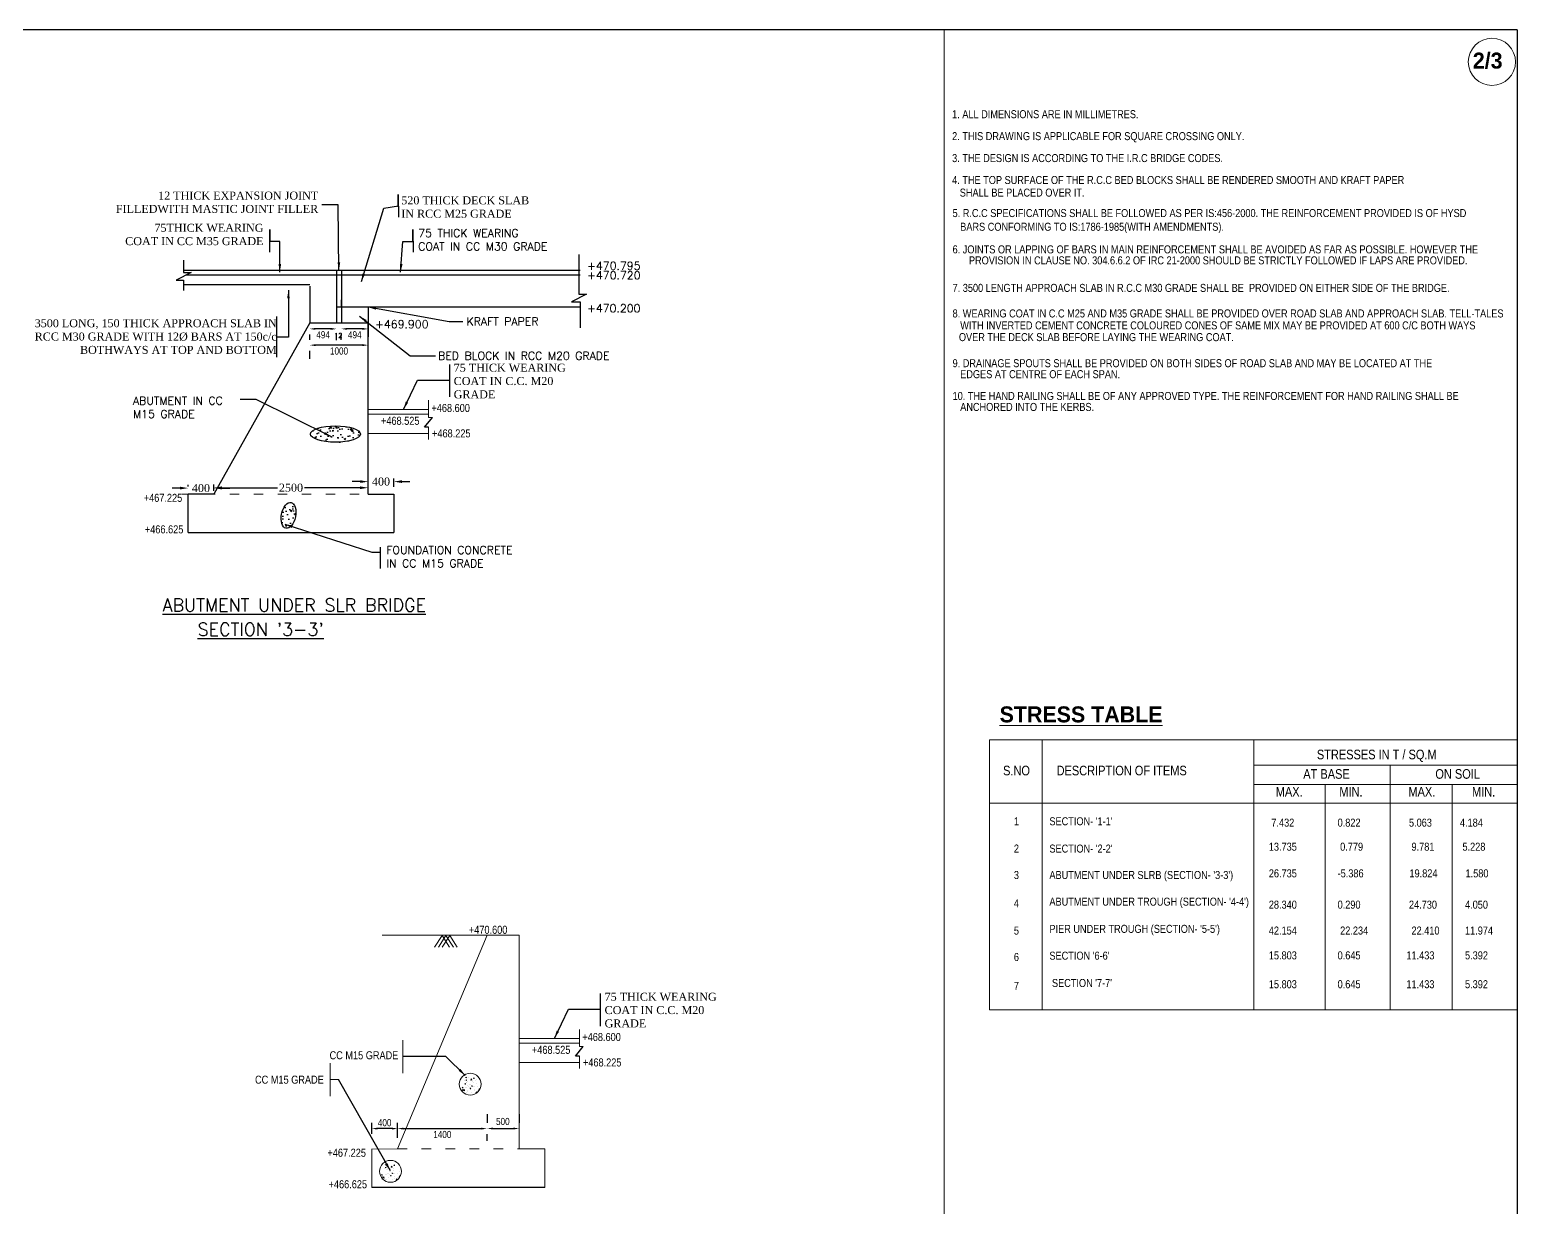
# Model space of a CAD drawing. Header units: millimetres. Extents: x 80 to 6605, y 46 to 2491.
# Drawn here: x 5971.3 to 6436.1, y 281.2 to 649.2 of the extents above; entities that cross this region are included whole.
import ezdxf

# ---------------------------------------------------------------- set-up
doc = ezdxf.new("R2010")
doc.units = ezdxf.units.MM
doc.linetypes.add('ACAD_ISO03W100', pattern=[30, 12, -18])
for name, color, linetype in [('abutment', 2, 'Continuous'), ('MAIN', 7, 'Continuous'), ('STEEL', 5, 'Continuous'), ('TEXT_GENERAL', 4, 'Continuous')]:
    doc.layers.add(name, color=color, linetype=linetype)
doc.styles.add('ARIAL NARROW', font='ARIALN.TTF')
doc.styles.add('CITYBLUEPR', font='cityb___.ttf')
doc.styles.add('ROMANS', font='romans.shx', dxfattribs={"height": 2.5})
doc.styles.add('ROMANT', font='romant')
doc.styles.get("Standard").update_dxf_attribs({"font": 'times.ttf', "height": 2.5})
doc.styles.add('TIMES NEW ROMAN', font='times.ttf')
doc.styles.add('TNR_2.5', font='times.ttf', dxfattribs={"height": 2.5})
doc.dimstyles.new('ISO-25', dxfattribs={"dimtxt": 2.5, "dimasz": 2.5, "dimexe": 1.25, "dimexo": 0.625, "dimtad": 1, "dimlfac": 25, "dimtxsty": 'Standard', "dimcen": 2.5, "dimadec": 0, "dimazin": 0, "dimtfac": 1, "dimtmove": 0, "dimatfit": 3, "dimfxl": 1, "dimarcsym": 0})
doc.dimstyles.new('STANDARD$0', dxfattribs={"dimscale": 88.888889, "dimtxt": 0.02, "dimasz": 0.02, "dimexe": 0.1, "dimexo": 0.1, "dimgap": 0.09, "dimtad": 2, "dimtih": 1, "dimtoh": 1, "dimdec": 0, "dimzin": 1, "dimdsep": 46, "dimtxsty": 'Standard', "dimcen": 0.09, "dimadec": 0, "dimazin": 0, "dimtfac": 1, "dimtdec": 4, "dimtofl": 0, "dimtmove": 0, "dimatfit": 3, "dimfxl": 1, "dimtolj": 1, "dimtzin": 1, "dimarcsym": 0})
doc.dimstyles.new('STYLE_ESH', dxfattribs={"dimtxt": 2.5, "dimasz": 2.5, "dimexe": 1, "dimexo": 0.625, "dimtad": 0, "dimtih": 1, "dimtoh": 1, "dimdec": 0, "dimlfac": 100, "dimzin": 9, "dimdsep": 46, "dimtxsty": 'TNR_2.5', "dimcen": 2.5, "dimadec": 0, "dimazin": 2, "dimtfac": 1, "dimtdec": 0, "dimtofl": 0, "dimtmove": 2, "dimatfit": 3, "dimfxl": 1, "dimarcsym": 0})

# ---------------------------------------------------------------- blocks, each defined once
blk = doc.blocks.new('*D146')
at = {"layer": 'Defpoints', "color": 0, "transparency": 16777216}
for p in [(6068.62, 556.76), (6068.62, 555.75), (6077.01, 556.66)]:
    blk.add_point(p, dxfattribs=at)
at = {"layer": 'TEXT_GENERAL', "color": 0, "lineweight": -2, "transparency": 16777216}
for p, q in [((6068.62, 552.31), (6068.62, 553.97)), ((6075.23, 555.75), (6070.4, 555.75)), ((6077.01, 552.22), (6077.01, 553.97))]:
    blk.add_line(p, q, dxfattribs=at)
at = {"layer": 'TEXT_GENERAL', "color": 0, "transparency": 16777216}
for points in [[(6070.4, 556.05), (6070.4, 555.45), (6068.62, 555.75)], [(6075.23, 556.05), (6075.23, 555.45), (6077.01, 555.75)]]:
    blk.add_solid(points, dxfattribs=at)
at = {"layer": 'TEXT_GENERAL', "color": 0, "lineweight": 9, "transparency": 16777216, "insert": (6072.82, 553.9), "char_height": 2.222, "attachment_point": 5, "style": 'ARIAL NARROW'}
blk.add_mtext('\\A1;494', dxfattribs=at)
blk = doc.blocks.new('*D145')
at = {"layer": 'Defpoints', "color": 0, "transparency": 16777216}
for p in [(6058.73, 556.76), (6058.73, 555.75), (6067.12, 556.66)]:
    blk.add_point(p, dxfattribs=at)
at = {"layer": 'TEXT_GENERAL', "color": 0, "lineweight": -2, "transparency": 16777216}
for p, q in [((6058.73, 552.31), (6058.73, 553.97)), ((6065.34, 555.75), (6060.51, 555.75)), ((6067.12, 552.22), (6067.12, 553.97))]:
    blk.add_line(p, q, dxfattribs=at)
at = {"layer": 'TEXT_GENERAL', "color": 0, "transparency": 16777216}
for points in [[(6060.51, 556.05), (6060.51, 555.45), (6058.73, 555.75)], [(6065.34, 556.05), (6065.34, 555.45), (6067.12, 555.75)]]:
    blk.add_solid(points, dxfattribs=at)
at = {"layer": 'TEXT_GENERAL', "color": 0, "lineweight": 9, "transparency": 16777216, "insert": (6062.93, 553.9), "char_height": 2.222, "attachment_point": 5, "style": 'ARIAL NARROW'}
blk.add_mtext('\\A1;494', dxfattribs=at)
blk = doc.blocks.new('*D144')
at = {"layer": 'Defpoints', "color": 0, "transparency": 16777216}
for p in [(6058.79, 550.82), (6058.79, 550.68), (6077.01, 550.82)]:
    blk.add_point(p, dxfattribs=at)
at = {"layer": 'TEXT_GENERAL', "color": 0, "lineweight": -2, "transparency": 16777216}
for p, q in [((6058.79, 546.37), (6058.79, 548.9)), ((6075.23, 550.68), (6060.57, 550.68)), ((6077.01, 546.37), (6077.01, 548.9))]:
    blk.add_line(p, q, dxfattribs=at)
at = {"layer": 'TEXT_GENERAL', "color": 0, "transparency": 16777216}
for points in [[(6060.57, 550.98), (6060.57, 550.38), (6058.79, 550.68)], [(6075.23, 550.98), (6075.23, 550.38), (6077.01, 550.68)]]:
    blk.add_solid(points, dxfattribs=at)
at = {"layer": 'TEXT_GENERAL', "color": 0, "lineweight": 9, "transparency": 16777216, "insert": (6067.9, 548.83), "char_height": 2.222, "attachment_point": 5, "style": 'ARIAL NARROW'}
blk.add_mtext('\\A1;1000', dxfattribs=at)
blk = doc.blocks.new('*D143')
at = {"color": 0, "lineweight": -2, "ltscale": 6, "transparency": 16777216}
for p, q in [((6020.74, 506.52), (6020.74, 507)), ((6028.79, 505.95), (6028.79, 507)), ((6018.24, 506), (6015.74, 506)), ((6031.29, 506), (6033.79, 506))]:
    blk.add_line(p, q, dxfattribs=at)
at = {"color": 0, "ltscale": 6, "transparency": 16777216}
for points in [[(6018.24, 506.42), (6018.24, 505.58), (6020.74, 506)], [(6031.29, 506.42), (6031.29, 505.58), (6028.79, 506)]]:
    blk.add_solid(points, dxfattribs=at)
at = {"layer": 'Defpoints', "color": 0, "ltscale": 6, "transparency": 16777216}
for p in [(6020.74, 505.89), (6028.79, 506), (6028.79, 505.32)]:
    blk.add_point(p, dxfattribs=at)
at = {"color": 0, "ltscale": 6, "transparency": 16777216, "insert": (6024.76, 506), "char_height": 2.5, "attachment_point": 5, "style": 'TNR_2.5'}
blk.add_mtext('400', dxfattribs=at)
blk = doc.blocks.new('*D209')
at = {"layer": 'Defpoints', "color": 0, "transparency": 16777216}
for p in [(6114.19, 305.85), (6124.19, 305.85), (6124.19, 305.85)]:
    blk.add_point(p, dxfattribs=at)
at = {"layer": 'TEXT_GENERAL', "color": 0, "lineweight": -2, "transparency": 16777216}
for p, q in [((6114.19, 310.29), (6114.19, 307.63)), ((6124.19, 310.29), (6124.19, 307.63)), ((6115.97, 305.85), (6122.41, 305.85))]:
    blk.add_line(p, q, dxfattribs=at)
at = {"layer": 'TEXT_GENERAL', "color": 0, "transparency": 16777216}
for points in [[(6115.97, 306.14), (6115.97, 305.55), (6114.19, 305.85)], [(6122.41, 306.14), (6122.41, 305.55), (6124.19, 305.85)]]:
    blk.add_solid(points, dxfattribs=at)
at = {"layer": 'TEXT_GENERAL', "color": 0, "lineweight": 9, "transparency": 16777216, "insert": (6119.09, 308.03), "char_height": 2.222, "attachment_point": 5, "style": 'ARIAL NARROW'}
blk.add_mtext('\\A1;500', dxfattribs=at)
blk = doc.blocks.new('*D206')
at = {"layer": 'Defpoints', "color": 0, "transparency": 16777216}
for p in [(6086.19, 307.39), (6114.17, 306.47), (6114.17, 305.82)]:
    blk.add_point(p, dxfattribs=at)
at = {"layer": 'TEXT_GENERAL', "color": 0, "lineweight": -2, "transparency": 16777216}
for p, q in [((6086.19, 302.95), (6086.19, 304.04)), ((6087.97, 305.82), (6112.4, 305.82)), ((6114.17, 302.03), (6114.17, 304.04))]:
    blk.add_line(p, q, dxfattribs=at)
at = {"layer": 'TEXT_GENERAL', "color": 0, "transparency": 16777216}
for points in [[(6087.97, 306.11), (6087.97, 305.52), (6086.19, 305.82)], [(6112.4, 306.11), (6112.4, 305.52), (6114.17, 305.82)]]:
    blk.add_solid(points, dxfattribs=at)
at = {"layer": 'TEXT_GENERAL', "color": 0, "lineweight": 9, "transparency": 16777216, "insert": (6100.18, 303.97), "char_height": 2.222, "attachment_point": 5, "style": 'ARIAL NARROW'}
blk.add_mtext('\\A1;1400', dxfattribs=at)
blk = doc.blocks.new('*D207')
at = {"layer": 'Defpoints', "color": 0, "transparency": 16777216}
for p in [(6078.14, 305.82), (6078.14, 299.71), (6086.19, 299.71)]:
    blk.add_point(p, dxfattribs=at)
at = {"layer": 'TEXT_GENERAL', "color": 0, "lineweight": -2, "transparency": 16777216}
for p, q in [((6078.14, 304.15), (6078.14, 307.6)), ((6086.19, 304.15), (6086.19, 307.6)), ((6084.41, 305.82), (6079.92, 305.82))]:
    blk.add_line(p, q, dxfattribs=at)
at = {"layer": 'TEXT_GENERAL', "color": 0, "transparency": 16777216}
for points in [[(6079.92, 306.11), (6079.92, 305.52), (6078.14, 305.82)], [(6084.41, 306.11), (6084.41, 305.52), (6086.19, 305.82)]]:
    blk.add_solid(points, dxfattribs=at)
at = {"layer": 'TEXT_GENERAL', "color": 0, "lineweight": 9, "transparency": 16777216, "insert": (6082.16, 307.66), "char_height": 2.222, "attachment_point": 5, "style": 'ARIAL NARROW'}
blk.add_mtext('\\A1;400', dxfattribs=at)
blk = doc.blocks.new('*D208')
at = {"color": 0, "lineweight": -2, "ltscale": 6, "transparency": 16777216}
for p, q in [((6074.51, 508.02), (6072.01, 508.02)), ((6077.01, 504.72), (6077.01, 509.02)), ((6085.03, 506.41), (6085.03, 509.02)), ((6087.53, 508.02), (6090.03, 508.02))]:
    blk.add_line(p, q, dxfattribs=at)
at = {"color": 0, "ltscale": 6, "transparency": 16777216}
for points in [[(6074.51, 508.44), (6074.51, 507.6), (6077.01, 508.02)], [(6087.53, 508.44), (6087.53, 507.6), (6085.03, 508.02)]]:
    blk.add_solid(points, dxfattribs=at)
at = {"layer": 'Defpoints', "color": 0, "ltscale": 6, "transparency": 16777216}
for p in [(6077.01, 508.02), (6077.01, 504.1), (6085.03, 505.78)]:
    blk.add_point(p, dxfattribs=at)
at = {"color": 0, "ltscale": 6, "transparency": 16777216, "insert": (6081.02, 508.02), "char_height": 2.5, "attachment_point": 5, "style": 'TNR_2.5'}
blk.add_mtext('400', dxfattribs=at)
blk = doc.blocks.new('*D210')
at = {"color": 0, "lineweight": -2, "ltscale": 6, "transparency": 16777216}
for p, q in [((6028.79, 505.17), (6028.79, 507.11)), ((6077, 505.14), (6077, 507.11)), ((6031.29, 506.11), (6048.68, 506.11)), ((6074.5, 506.11), (6057.11, 506.11))]:
    blk.add_line(p, q, dxfattribs=at)
at = {"color": 0, "ltscale": 6, "transparency": 16777216}
for points in [[(6031.29, 506.52), (6031.29, 505.69), (6028.79, 506.11)], [(6074.5, 506.52), (6074.5, 505.69), (6077, 506.11)]]:
    blk.add_solid(points, dxfattribs=at)
at = {"layer": 'Defpoints', "color": 0, "ltscale": 6, "transparency": 16777216}
for p in [(6028.79, 504.54), (6077, 506.11), (6077, 504.51)]:
    blk.add_point(p, dxfattribs=at)
at = {"color": 0, "ltscale": 6, "transparency": 16777216, "insert": (6052.89, 506.11), "char_height": 2.5, "attachment_point": 5, "style": 'TNR_2.5'}
blk.add_mtext('2500', dxfattribs=at)

msp = doc.modelspace()

# ---------------------------------------------------------------- hatches: boundary and pattern name
at = {"ltscale": 6}
h = msp.add_hatch(dxfattribs=at)
h.set_pattern_fill('AR-CONC', color=0, scale=0.025, style=0)
h.set_pattern_definition([(50, (4391.365, 36.979), (4.554617, -0.398477), [0.47625, -5.23875]), (355, (4391.365, 36.979), (-0.881071, 4.776416), [0.381, -4.191]), (100.451, (4391.7447, 36.946), (3.673563, 4.377917), [0.40475, -4.45225]), (46.1842, (4391.365, 38.249), (6.776976, -1.051058), [0.714375, -7.858125]), (96.6356, (4391.93, 38.1616), (5.935106, 6.18564), [0.607125, -6.678375]), (351.184, (4391.365, 38.249), (5.935115, 6.185628), [0.5715, -6.2865]), (21, (4392, 37.9317), (3.790372, -2.556638), [0.47625, -5.23875]), (326, (4392, 37.9317), (1.545051, 4.604699), [0.381, -4.191]), (71.4514, (4392.316, 37.7186), (5.335412, 2.048071), [0.40475, -4.45225]), (37.5, (4391.3652, 36.9792), (0.0772151, 2.113876), [0, -4.1402, 0, -4.2545, 0, -4.206875]), (7.5, (4391.3652, 36.9792), (1.6704916, 2.5045144), [0, -2.4257, 0, -4.04495, 0, -1.603375]), (327.5, (4389.9491, 36.9792), (3.3897649, -0.1432186), [0, -1.5875, 0, -4.953, 0, -6.57225]), (317.5, (4389.314, 36.9792), (3.7032295, 0.6356623), [0, -2.06375, 0, -3.2893, 0, -4.66725])])
edge = h.paths.add_edge_path()
edge.add_ellipse((6066.77484, 522.87932), major_axis=(7.80326, 0), ratio=0.327358015, start_angle=0, end_angle=360)
edge = h.paths.add_edge_path()
edge.add_ellipse((6052.12928, 497.46249), major_axis=(0.80612, 4.0334), ratio=0.537506819, start_angle=0, end_angle=360)

# ---------------------------------------------------------------- linework, layer by layer
at = {"color": 0}
for p, q in [((6436.08736, 649.24313), (5546.08736, 649.24313)), ((6436.08736, 649.24313), (6436.08736, 59.24313)), ((6086.41544, 597.72454), (6086.49098, 590.62776)), ((6086.41544, 593.94966), (6086.41544, 597.72454)), ((6046.28356, 586.79988), (6046.20802, 579.7031)), ((6046.28356, 583.025), (6046.28356, 586.79988)), ((6090.99074, 586.79988), (6091.06629, 579.7031)), ((6090.99074, 583.025), (6090.99074, 586.79988)), ((6019.32917, 577.25187), (6019.33484, 573.33314)), ((6142.84663, 578.99373), (6142.85231, 566.55758)), ((6021.69828, 573.33314), (6017.00002, 570.96464)), ((6019.33374, 574.09779), (6143.22766, 574.09779)), ((6019.33484, 573.33314), (6021.69829, 573.33314)), ((6020.23961, 572.59779), (6143.22766, 572.59779)), ((6067.13715, 574.09779), (6067.13715, 557.59779)), ((6068.63715, 574.09779), (6068.63715, 557.59779)), ((6017.00002, 570.96464), (6019.33466, 570.96429)), ((6058.80488, 569.50317), (6019.33201, 569.50317)), ((6019.33466, 570.96429), (6019.33466, 567.79173)), ((6058.80488, 569.14924), (6058.78926, 557.59779)), ((6067.12152, 562.59779), (6143.22766, 562.59779)), ((6068.62153, 564.87258), (6068.62153, 562.59779)), ((6068.62153, 562.59779), (6116.78012, 562.59779)), ((6077.00904, 562.59779), (6077.00904, 553.31926)), ((6145.21575, 566.55758), (6140.51749, 564.18908)), ((6140.51749, 564.18908), (6143.24734, 564.18908)), ((6142.85231, 566.55758), (6145.21575, 566.55758)), ((6143.24734, 564.18908), (6143.23575, 556.07536)), ((6048.5073, 546.91392), (6048.5073, 559.64441)), ((6058.78926, 557.59779), (6028.78926, 504.0976)), ((6058.78926, 557.59779), (6077.01421, 557.59779)), ((6077.02839, 504.1081), (6077.01421, 557.59779)), ((6102.48905, 534.47839), (6102.48905, 544.59637)), ((6094.65859, 525.0059), (6097.07959, 528.07571)), ((6095.85414, 525.0059), (6094.65859, 525.0059)), ((6077.02839, 504.1081), (6085.03093, 504.10611)), ((6085.03093, 504.10611), (6085.03093, 492.10629)), ((6020.78707, 492.10916), (6085.03093, 492.10629)), ((6080.81025, 487.5661), (6080.81025, 480.89788)), ((6149.64889, 337.88226), (6149.64889, 348.00024)), ((6141.81842, 328.40977), (6144.23943, 331.47958)), ((6101.33033, 328.36127), (6087.85873, 328.31176)), ((6143.01398, 328.40977), (6141.81842, 328.40977)), ((6132.19021, 287.45639), (6078.19021, 287.43388))]:
    msp.add_line(p, q, dxfattribs=at)
at = {"color": 0, "ltscale": 6}
for p, q in [((6020.78707, 492.10916), (6020.78806, 504.0976)), ((6028.78926, 504.0976), (6020.78806, 504.0976)), ((6077.01421, 504.09779), (6077.00003, 504.09779))]:
    msp.add_line(p, q, dxfattribs=at)
at = {"color": 0, "const_width": 0.3}
msp.add_lwpolyline([(6067.12152, 562.59779), (6077.00904, 562.59779)], dxfattribs=at)
at = {"color": 0}
for centre, major_axis, ratio in [((6066.77484, 522.87932), (7.80326, 0), 0.327358015), ((6052.12928, 497.46249), (0.80612, 4.0334), 0.537506819)]:
    msp.add_ellipse(centre, major_axis=major_axis, ratio=ratio, dxfattribs=at)
at = {"layer": 'MAIN', "color": 0, "linetype": 'Continuous', "lineweight": 9}
for p, q in [((6271.18967, 427.35889), (6271.18967, 342.98523)), ((6287.59258, 427.35889), (6287.59258, 342.98523)), ((6353.77513, 427.35889), (6353.77513, 342.98523)), ((6436.08736, 427.35889), (6436.08736, 325.6465)), ((6396.40765, 419.42038), (6396.40765, 342.98523)), ((6376.04403, 413.33419), (6376.04403, 342.98523)), ((6415.71226, 413.33419), (6415.71226, 342.98523))]:
    msp.add_line(p, q, dxfattribs=at)
at = {"layer": 'MAIN', "color": 0, "lineweight": 9}
for p, q in [((6271.18967, 427.35889), (6436.08736, 427.35889)), ((6353.77513, 419.42038), (6436.08736, 419.42038)), ((6353.77513, 413.33419), (6436.08736, 413.33419)), ((6271.18967, 407.56806), (6436.08736, 407.56806)), ((6271.18967, 342.98523), (6436.08736, 342.98523))]:
    msp.add_line(p, q, dxfattribs=at)
at = {"layer": 'STEEL', "color": 0, "lineweight": 9}
msp.add_circle((6428.17238, 639.19739), 7.37169, dxfattribs=at)
at = {"layer": 'TEXT_GENERAL', "color": 0, "lineweight": 9}
for p, q in [((6257.01219, 59.24313), (6257.01219, 649.24313)), ((6095.85414, 530.59779), (6077.00706, 530.59779)), ((6095.85414, 533.42925), (6095.85414, 528.07571)), ((6095.85414, 529.09779), (6077.00706, 529.09779)), ((6095.85414, 528.07571), (6097.07959, 528.07571)), ((6095.85414, 523.09779), (6077.00706, 523.09779)), ((6095.85414, 521.18968), (6095.85414, 525.0059)), ((6124.18114, 366.25682), (6081.34187, 366.25682)), ((6124.18114, 366.25682), (6081.34187, 366.25682)), ((6086.19021, 299.45927), (6114.18114, 366.25682)), ((6100.10142, 366.13986), (6097.74868, 362.53524)), ((6100.10142, 366.13053), (6097.74868, 362.52592)), ((6101.29558, 366.13986), (6098.94284, 362.53524)), ((6101.29558, 366.13053), (6098.94284, 362.52592)), ((6100.10142, 366.13986), (6102.45416, 362.53524)), ((6100.10142, 366.13053), (6102.45416, 362.52592)), ((6102.48974, 366.13053), (6100.137, 362.52592)), ((6101.29558, 366.13986), (6103.64832, 362.53524)), ((6101.29558, 366.13053), (6103.64832, 362.52592)), ((6102.48974, 366.13986), (6104.84248, 362.53524)), ((6102.48974, 366.13053), (6104.84248, 362.52592)), ((6124.18114, 366.25682), (6124.19021, 299.45682)), ((6143.01398, 336.83313), (6143.01398, 331.47958)), ((6087.85873, 333.43555), (6087.85873, 323.18796)), ((6143.01398, 334.00166), (6124.1669, 334.00166)), ((6143.01398, 332.50166), (6124.1669, 332.50166)), ((6143.01398, 331.47958), (6144.23943, 331.47958)), ((6065.09178, 326.24512), (6065.09178, 315.99753)), ((6143.01398, 326.50166), (6124.1669, 326.50166)), ((6143.01398, 324.59355), (6143.01398, 328.40977)), ((6065.09178, 321.12132), (6067.78616, 321.12132)), ((6107.47308, 321.74946), (6107.70081, 321.72953)), ((6107.47479, 321.74968), (6107.59991, 321.89879)), ((6107.49675, 320.94148), (6107.68626, 320.81365)), ((6107.49701, 320.94208), (6107.76378, 321.04448)), ((6107.70278, 321.72383), (6107.67051, 321.89879)), ((6107.68656, 320.81401), (6107.76381, 321.04425)), ((6107.79804, 321.8582), (6107.79804, 321.8582)), ((6108.26607, 321.8864), (6108.26607, 321.8864)), ((6108.95096, 320.98542), (6108.95096, 320.98542)), ((6109.05057, 321.05077), (6109.34732, 321.36006)), ((6109.05141, 321.04833), (6109.39026, 320.99577)), ((6109.38966, 320.99739), (6109.34756, 321.35922)), ((6109.94365, 321.51037), (6110.17138, 321.49045)), ((6109.94537, 321.51059), (6110.12905, 321.72949)), ((6110.17335, 321.48472), (6110.1293, 321.72354)), ((6110.43913, 320.8975), (6110.43913, 320.8975)), ((6110.90716, 321.25369), (6110.90716, 321.25369)), ((6106.37563, 318.52982), (6106.60336, 318.50989)), ((6106.37736, 318.53003), (6106.56103, 318.74893)), ((6106.40924, 317.89488), (6106.59876, 317.76704)), ((6106.40951, 317.89547), (6106.67628, 317.99787)), ((6106.4845, 317.4878), (6106.4845, 317.4878)), ((6106.49605, 317.09567), (6106.49605, 317.09567)), ((6106.53083, 318.75613), (6106.53083, 318.75613)), ((6106.54455, 318.47281), (6106.54455, 318.47281)), ((6106.60533, 318.50415), (6106.56128, 318.74297)), ((6106.59905, 317.76741), (6106.6763, 317.99765)), ((6106.81597, 317.67867), (6107.11273, 317.98795)), ((6106.81682, 317.67621), (6107.15567, 317.62366)), ((6107.15506, 317.62528), (6107.11297, 317.98712)), ((6107.20157, 319.68825), (6107.4293, 319.66833)), ((6107.2033, 319.68847), (6107.38698, 319.90737)), ((6107.23429, 320.69976), (6107.23429, 320.69976)), ((6107.35678, 319.91456), (6107.35678, 319.91456)), ((6107.37049, 319.63125), (6107.37049, 319.63125)), ((6107.43127, 319.66258), (6107.38722, 319.90141)), ((6107.49835, 318.59838), (6107.49835, 318.59838)), ((6107.62197, 317.19796), (6107.62197, 317.19796)), ((6107.76139, 320.17167), (6107.76139, 320.17167)), ((6107.82118, 320.19723), (6107.82118, 320.19723)), ((6107.86424, 318.57439), (6107.86424, 318.57439)), ((6107.93902, 317.28564), (6107.93902, 317.28564)), ((6108.04236, 320.58196), (6108.04236, 320.58196)), ((6108.10171, 319.14486), (6108.10171, 319.14486)), ((6108.20118, 317.77346), (6108.20118, 317.77346)), ((6108.24751, 319.04179), (6108.24751, 319.04179)), ((6108.62451, 319.68545), (6108.62451, 319.68545)), ((6108.67913, 318.78835), (6108.67913, 318.78835)), ((6108.8462, 318.29073), (6109.07393, 318.27081)), ((6108.84794, 318.29095), (6109.03162, 318.50984)), ((6108.90464, 319.7171), (6108.90464, 319.7171)), ((6108.99616, 320.70753), (6108.99616, 320.70753)), ((6109.0759, 318.26504), (6109.03185, 318.50387)), ((6109.3483, 319.12372), (6109.53782, 318.99589)), ((6109.34857, 319.12431), (6109.43455, 319.15732)), ((6109.39364, 317.11203), (6109.39364, 317.11203)), ((6109.53811, 318.99625), (6109.59215, 319.15732)), ((6109.72114, 320.55307), (6109.72114, 320.55307)), ((6109.82399, 318.95579), (6109.82399, 318.95579)), ((6109.85503, 320.1113), (6109.85503, 320.1113)), ((6110.08304, 317.60243), (6110.08304, 317.60243)), ((6110.13557, 319.05893), (6110.13557, 319.05893)), ((6110.15738, 318.04173), (6110.15738, 318.04173)), ((6110.61997, 317.04803), (6110.91673, 317.35732)), ((6110.62082, 317.04557), (6110.95967, 316.99302)), ((6110.86083, 319.98536), (6110.86083, 319.98536)), ((6110.95906, 316.99465), (6110.91697, 317.35648)), ((6111.03684, 317.728), (6111.03684, 317.728)), ((6111.08534, 319.10514), (6111.08534, 319.10514)), ((6111.57897, 318.05164), (6111.8067, 318.03172)), ((6111.58071, 318.05186), (6111.76439, 318.27076)), ((6078.19021, 299.45178), (6078.19021, 287.43388)), ((6086.19021, 299.45178), (6078.19021, 299.43407)), ((6132.19021, 299.45682), (6124.19021, 299.45682)), ((6132.19021, 299.45682), (6132.19021, 287.45639)), ((6082.06539, 293.44575), (6082.06539, 293.44575)), ((6082.30417, 294.49545), (6082.5319, 294.47552)), ((6082.30589, 294.49566), (6082.431, 294.64478)), ((6082.32785, 293.68747), (6082.51736, 293.55964)), ((6082.32811, 293.68807), (6082.59488, 293.79047)), ((6082.53388, 294.46982), (6082.50161, 294.64478)), ((6082.51765, 293.56), (6082.59491, 293.79024)), ((6082.59249, 292.91766), (6082.59249, 292.91766)), ((6082.91446, 292.94322), (6082.91446, 292.94322)), ((6083.13565, 293.32795), (6083.13565, 293.32795)), ((6083.35935, 294.63239), (6083.35935, 294.63239)), ((6084.04425, 293.73141), (6084.04425, 293.73141)), ((6084.08944, 293.45352), (6084.08944, 293.45352)), ((6084.14385, 293.79676), (6084.44061, 294.10604)), ((6084.1447, 293.79431), (6084.48355, 293.74176)), ((6084.48294, 293.74338), (6084.44085, 294.10521)), ((6084.81443, 293.29905), (6084.81443, 293.29905)), ((6084.94832, 292.85728), (6084.94832, 292.85728)), ((6085.03694, 294.25636), (6085.26467, 294.23644)), ((6085.03866, 294.25658), (6085.22233, 294.47548)), ((6085.26664, 294.23071), (6085.22259, 294.46953)), ((6081.20673, 291.2758), (6081.43446, 291.25588)), ((6081.20846, 291.27602), (6081.39213, 291.49492)), ((6081.24034, 290.64086), (6081.42986, 290.51303)), ((6081.24061, 290.64146), (6081.50738, 290.74386)), ((6081.3156, 290.23379), (6081.3156, 290.23379)), ((6081.32715, 289.84166), (6081.32715, 289.84166)), ((6081.36193, 291.50212), (6081.36193, 291.50212)), ((6081.37565, 291.2188), (6081.37565, 291.2188)), ((6081.43643, 291.25014), (6081.39238, 291.48896)), ((6081.43015, 290.5134), (6081.5074, 290.74363)), ((6081.64707, 290.42466), (6081.94383, 290.73394)), ((6081.64792, 290.4222), (6081.98677, 290.36965)), ((6081.98616, 290.37127), (6081.94407, 290.73311)), ((6082.32945, 291.34437), (6082.32945, 291.34437)), ((6082.45307, 289.94395), (6082.45307, 289.94395)), ((6082.69534, 291.32038), (6082.69534, 291.32038)), ((6082.77012, 290.03163), (6082.77012, 290.03163)), ((6083.195, 291.89085), (6083.195, 291.89085)), ((6083.29447, 290.51945), (6083.29447, 290.51945)), ((6083.3408, 291.78778), (6083.3408, 291.78778)), ((6083.71779, 292.43144), (6083.71779, 292.43144)), ((6083.77241, 291.53434), (6083.77241, 291.53434)), ((6083.93949, 291.03672), (6084.16722, 291.0168)), ((6083.94123, 291.03694), (6084.1249, 291.25583)), ((6083.99792, 292.46309), (6083.99792, 292.46309)), ((6084.16919, 291.01103), (6084.12514, 291.24985)), ((6084.44159, 291.86971), (6084.6311, 291.74187)), ((6084.44186, 291.8703), (6084.52784, 291.90331)), ((6084.48693, 289.85802), (6084.48693, 289.85802)), ((6084.6314, 291.74224), (6084.68544, 291.90331)), ((6084.91728, 291.70178), (6084.91728, 291.70178)), ((6085.17633, 290.34841), (6085.17633, 290.34841)), ((6085.22886, 291.80492), (6085.22886, 291.80492)), ((6085.25066, 290.78772), (6085.25066, 290.78772)), ((6085.71326, 289.79402), (6086.01001, 290.1033)), ((6085.7141, 289.79156), (6086.05295, 289.73901)), ((6086.05235, 289.74064), (6086.01025, 290.10247)), ((6086.13012, 290.47398), (6086.13012, 290.47398)), ((6086.17862, 291.85112), (6086.17862, 291.85112)), ((6086.67225, 290.79763), (6086.89998, 290.77771)), ((6086.674, 290.79785), (6086.85767, 291.01675)), ((6086.90194, 290.77193), (6086.85789, 291.01075)), ((6086.93632, 292.45756), (6086.93632, 292.45756)), ((6087.17512, 291.03163), (6087.17512, 291.03163)), ((6087.26272, 291.71899), (6087.26272, 291.71899))]:
    msp.add_line(p, q, dxfattribs=at)
at = {"layer": 'TEXT_GENERAL', "color": 0, "linetype": 'ACAD_ISO03W100', "lineweight": 9, "ltscale": 0.25}
for p, q in [((6018.74155, 504.10026), (6077.02839, 504.1081)), ((6094.18114, 366.25682), (6124.18114, 366.25682)), ((6094.18114, 366.25682), (6124.18114, 366.25682)), ((6100.18114, 366.25279), (6124.18114, 366.25682)), ((6086.19021, 299.45178), (6124.19021, 299.45682))]:
    msp.add_line(p, q, dxfattribs=at)
at = {"layer": 'TEXT_GENERAL', "color": 0, "lineweight": 9}
for centre in [(6108.90464, 319.7171), (6083.99792, 292.46309)]:
    msp.add_circle(centre, 3.41915, dxfattribs=at)

# ---------------------------------------------------------------- texts
at = {"color": 0}
for s, height, style, p in [('+470.795', 2.5, 'ROMANS', (6145.39803, 574.22126)), ('+470.720', 2.5, 'ROMANS', (6145.39803, 571.24571)), ('+470.200', 2.5, 'ROMANS', (6145.38241, 560.93149)), ('+469.900', 2.5, 'ROMANS', (6079.14914, 555.97421)), ('%%UABUTMENT UNDER SLR BRIDGE', 4, 'ROMANT', (6012.78671, 467.44301)), ("%%USECTION '3-3'", 4, 'ROMANT', (6023.72483, 459.83896))]:
    msp.add_text(s, height=height, dxfattribs=dict(at, style=style)).set_placement(p)
at = {"color": 0, "char_height": 2.5}
for s, insert, width, attachment_point, style in [('{\\fTimes New Roman|b0|i0|c0|p18;12 THICK EXPANSION JOINT FILLEDWITH MASTIC JOINT FILLER}', (6061.40428, 598.66641), 70.7124, 3, 'ROMANS'), ('75THICK WEARING COAT IN CC M35 GRADE', (6044.30588, 588.59633), 43.1056637, 3, 'TIMES NEW ROMAN'), ('3500 LONG, 150 THICK APPROACH SLAB IN RCC M30 GRADE WITH 12%%C BARS AT 150c/c BOTHWAYS AT TOP AND BOTTOM', (6048.43162, 558.77785), 77.5949564, 3, 'TIMES NEW ROMAN'), ('{\\Fsimplex.shx|c0;KRAFT PAPER}', (6107.73844, 556.82867), 160.8961, 7, 'ROMANS'), ('{\\Fsimplex.shx;BED BLOCK} {\\Fsimplex.shx;IN RCC M20} {\\Fsimplex.shx;GRADE}', (6098.86184, 546.09338), 160.8961, 7, 'ROMANS'), ('75 THICK WEARING COAT IN C.C. M20 GRADE', (6103.73691, 544.87452), 42.7777778, 1, 'TNR_2.5'), ('75 THICK WEARING COAT IN C.C. M20 GRADE', (6150.89675, 348.27839), 42.7777778, 1, 'TNR_2.5')]:
    msp.add_mtext(s, dxfattribs=dict(at, insert=insert, width=width, attachment_point=attachment_point, style=style))
at = {"color": 0, "char_height": 2.5, "attachment_point": 1}
for s, insert, style in [('520 THICK DECK SLAB\\PIN RCC M25 GRADE', (6087.35471, 597.17594), 'TIMES NEW ROMAN'), ('{\\Fsimplex.shx|c0;75 \\Fsimplex.shx|c1;THICK \\Fsimplex.shx|c0;WEAR\\Fsimplex.shx|c1;ING\\PCOAT IN CC M\\Fsimplex.shx|c0;30\\Fsimplex.shx|c1; GRADE}', (6092.64212, 586.95458), 'ROMANS'), ('{\\Fsimplex.shx|c1;FOUNDATION CONCRETE\\PIN CC M1\\Fsimplex.shx|c0;5\\Fsimplex.shx|c1; GRADE}', (6082.6775, 487.88657), 'ROMANS')]:
    msp.add_mtext(s, dxfattribs=dict(at, insert=insert, style=style))
at = {"layer": 'abutment', "color": 0, "lineweight": 5, "style": 'ARIAL NARROW'}
for s, p in [('2. THIS DRAWING IS APPLICABLE FOR SQUARE CROSSING ONLY.', (6259.49176, 614.74477)), ('3. THE DESIGN IS ACCORDING TO THE I.R.C BRIDGE CODES.', (6259.49176, 607.88762)), ('4. THE TOP SURFACE OF THE R.C.C BED BLOCKS SHALL BE RENDERED SMOOTH AND KRAFT PAPER', (6259.49176, 601.03048)), ('   SHALL BE PLACED OVER IT.', (6259.49176, 597.09724)), ('5. R.C.C SPECIFICATIONS SHALL BE FOLLOWED AS PER IS:456-2000. THE REINFORCEMENT PROVIDED IS OF HYSD', (6259.63164, 590.7007)), ('   BARS CONFORMING TO IS:1786-1985(WITH AMENDMENTS).', (6259.63164, 586.4238)), ('6. JOINTS OR LAPPING OF BARS IN MAIN REINFORCEMENT SHALL BE AVOIDED AS FAR AS POSSIBLE. HOWEVER THE ', (6259.63164, 579.34795)), ('PROVISION IN CLAUSE NO. 304.6.6.2 OF IRC 21-2000 SHOULD BE STRICTLY FOLLOWED IF LAPS ARE PROVIDED.', (6264.74197, 575.91938)), ('7. 3500 LENGTH APPROACH SLAB IN R.C.C M30 GRADE SHALL BE  PROVIDED ON EITHER SIDE OF THE BRIDGE.', (6259.63164, 567.31262)), ('8. WEARING COAT IN C.C M25 AND M35 GRADE SHALL BE PROVIDED OVER ROAD SLAB AND APPROACH SLAB. TELL-TALES ', (6259.63164, 559.33369)), ('   WITH INVERTED CEMENT CONCRETE COLOURED CONES OF SAME MIX MAY BE PROVIDED AT 600 C/C BOTH WAYS', (6259.63164, 555.60017)), ('    OVER THE DECK SLAB BEFORE LAYING THE WEARING COAT.', (6258.42936, 551.93132)), ('9. DRAINAGE SPOUTS SHALL BE PROVIDED ON BOTH SIDES OF ROAD SLAB AND MAY BE LOCATED AT THE ', (6259.63164, 543.78035)), ('   EDGES AT CENTRE OF EACH SPAN.', (6259.63164, 540.35178)), ('10. THE HAND RAILING SHALL BE OF ANY APPROVED TYPE. THE REINFORCEMENT FOR HAND RAILING SHALL BE', (6259.63164, 533.54013)), ('   ANCHORED INTO THE KERBS.', (6259.63164, 530.11156))]:
    msp.add_text(s, height=2.5, dxfattribs=at).set_placement(p)
at = {"layer": 'MAIN', "color": 0, "linetype": 'Continuous', "lineweight": 9, "style": 'ARIAL NARROW'}
msp.add_text('1. ALL DIMENSIONS ARE IN MILLIMETRES.', height=2.5, dxfattribs=at).set_placement((6259.49176, 621.60191))
at = {"layer": 'MAIN', "color": 0, "lineweight": 9, "style": 'ARIAL NARROW'}
for s, height, p in [('       STRESSES IN T / SQ.M', 3, (6366.783, 421.2474)), ('S.NO', 3, (6275.4113, 416.21968)), ('DESCRIPTION OF ITEMS', 3, (6292.14063, 416.21968)), ('         AT BASE                            ON SOIL', 3, (6360.62421, 415.16121)), ('MAX.            MIN.               MAX.            MIN.', 3, (6360.62421, 409.60425)), ('1', 2.5, (6278.78736, 400.61773)), ("SECTION- '1-1'", 2.5, (6289.89861, 400.61773)), (' 7.432                 0.822                   5.063           4.184', 2.5, (6358.45102, 400.19216)), ('13.735                 0.779                   9.781           5.228', 2.5, (6358.45102, 392.67046)), ('2', 2.5, (6278.78736, 392.08284)), ("SECTION- '2-2'", 2.5, (6289.89861, 392.08284)), ('3', 2.5, (6278.78736, 383.82942)), ("ABUTMENT UNDER SLRB (SECTION- '3-3')", 2.5, (6289.89861, 383.82942)), ('26.735                -5.386                  19.824           1.580', 2.5, (6358.45102, 384.33894)), ('4', 2.5, (6278.78736, 374.98528)), ("ABUTMENT UNDER TROUGH (SECTION- '4-4')", 2.5, (6289.89861, 375.49652)), ('28.340                0.290                   24.730           4.050', 2.5, (6358.45102, 374.5597)), ('5', 2.5, (6278.78736, 366.45039)), ("PIER UNDER TROUGH (SECTION- '5-5')", 2.5, (6289.89861, 366.99697)), ('42.154                 22.234                 22.410          11.974', 2.5, (6358.45102, 366.46556)), ('6', 2.5, (6278.78736, 358.19697)), ("SECTION '6-6' ", 2.5, (6289.89861, 358.61485)), ('15.803                0.645                  11.433            5.392', 2.5, (6358.45102, 358.70649)), ('7', 2.5, (6278.78736, 349.18326)), (" SECTION '7-7' ", 2.5, (6289.89861, 350.07997)), ('15.803                0.645                  11.433            5.392', 2.5, (6358.45102, 349.69204))]:
    msp.add_text(s, height=height, dxfattribs=at).set_placement(p)
at = {"layer": 'TEXT_GENERAL', "color": 0, "lineweight": 9}
for s, height, style, p in [('2/3', 5, 'CITYBLUEPR', (6422.19853, 637.11101)), ('12', 1.5, 'ROMANS', (6066.37925, 552.91129)), ('+468.600', 2.5, 'ARIAL NARROW', (6096.77213, 529.78795)), ('+468.525', 2.5, 'ARIAL NARROW', (6081.01825, 525.78451)), ('+468.225', 2.5, 'ARIAL NARROW', (6096.97155, 521.84617)), ('+467.225', 2.5, 'ARIAL NARROW', (6006.88036, 501.70292)), ('+466.625', 2.5, 'ARIAL NARROW', (6007.23252, 491.84935)), ('%%USTRESS TABLE', 5, 'CITYBLUEPR', (6274.33447, 432.77546)), ('+470.600', 2.5, 'ARIAL NARROW', (6108.48444, 366.70652)), ('+468.600', 2.5, 'ARIAL NARROW', (6143.93197, 333.19182)), ('+468.525', 2.5, 'ARIAL NARROW', (6128.17809, 329.18838)), ('CC M15 GRADE', 2.5, 'ARIAL NARROW', (6064.95917, 327.48822)), ('+468.225', 2.5, 'ARIAL NARROW', (6144.13139, 325.25004)), ('CC M15 GRADE', 2.5, 'ARIAL NARROW', (6041.65707, 319.86498)), ('+467.225', 2.5, 'ARIAL NARROW', (6064.2835, 297.02764)), ('+466.625', 2.5, 'ARIAL NARROW', (6064.63566, 287.17407))]:
    msp.add_text(s, height=height, dxfattribs=dict(at, style=style)).set_placement(p)
at = {"layer": 'TEXT_GENERAL', "color": 0, "lineweight": 9, "insert": (6003.51663, 534.56053), "char_height": 2.5, "attachment_point": 1, "style": 'ROMANS'}
msp.add_mtext('{\\Fsimplex.shx;ABUTMENT IN CC\\PM1}5{\\Fsimplex.shx; GRADE}', dxfattribs=at)

# ---------------------------------------------------------------- dimensions: what is measured, and where the dimension line sits
at = {"color": 0, "ltscale": 6}
for base, p1, p2, text, picture, middle in [((6028.78801, 505.99863), (6020.73594, 505.89006), (6028.78801, 505.32411), '400', '*D143', (6024.76198, 505.99863)), ((6077.00146, 506.10554), (6028.78801, 504.54367), (6077.00146, 504.51464), '2500', '*D210', (6052.89474, 506.10554)), ((6077.01421, 508.02122), (6085.03093, 505.78025), (6077.01421, 504.09779), '400', '*D208', (6081.02257, 508.02122))]:
    dim = msp.add_linear_dim(base=base, p1=p1, p2=p2, text=text, dimstyle='STYLE_ESH', dxfattribs=at)
    dim.commit()
    dim.dimension.update_dxf_attribs({"geometry": picture, "text_midpoint": middle})
at = {"layer": 'TEXT_GENERAL', "color": 0, "lineweight": 9}
for base, p1, p2, text, picture, middle in [((6058.73401, 555.74988), (6067.12152, 556.66183), (6058.73401, 556.7591), '494', '*D145', (6062.92777, 553.90416)), ((6068.62153, 555.74988), (6077.00904, 556.66183), (6068.62153, 556.7591), '494', '*D146', (6072.81528, 553.90416)), ((6058.78926, 550.67911), (6077.00904, 550.81658), (6058.78926, 550.81658), '1000', '*D144', (6067.89915, 548.83339)), ((6078.14056, 305.81779), (6086.18892, 299.70984), (6078.14056, 299.70984), '400', '*D207', (6082.16474, 307.66351)), ((6114.1743, 305.81779), (6086.18888, 307.39025), (6114.1743, 306.47114), '1400', '*D206', (6100.18159, 303.97207))]:
    dim = msp.add_linear_dim(base=base, p1=p1, p2=p2, text=text, dimstyle='STANDARD$0', override={"dimtxt": 0.025, "dimexe": 0.02, "dimexo": 0.05, "dimgap": 0.008, "dimtxsty": 'ARIAL NARROW', "dimtmove": 2}, dxfattribs=at)
    dim.commit()
    dim.dimension.update_dxf_attribs({"geometry": picture, "text_midpoint": middle})
dim = msp.add_linear_dim(base=(6124.19021, 305.84773), p1=(6114.19021, 305.84773), p2=(6124.19021, 305.84773), text='500', dimstyle='STANDARD$0', override={"dimtxt": 0.025, "dimexe": 0.02, "dimexo": 0.05, "dimgap": 0.008, "dimtxsty": 'ARIAL NARROW', "dimtmove": 2}, dxfattribs=at)
dim.commit()
dim.dimension.update_dxf_attribs({"geometry": '*D209', "text_midpoint": (6119.0933, 308.03049), "dimtype": 160})

# ---------------------------------------------------------------- leaders
at = {"color": 0}
for points, dimstyle in [([(6067.88015, 574.035), (6067.68589, 594.4887), (6062.48274, 594.4887)], 'ISO-25'), ([(6049.41019, 573.52926), (6049.38103, 583.025), (6046.28356, 583.025)], 'ISO-25'), ([(6087.13312, 573.52926), (6087.89328, 583.025), (6090.99074, 583.025)], 'ISO-25'), ([(6088.03803, 530.59779), (6092.41851, 539.70832), (6102.48905, 539.70832)], 'STYLE_ESH'), ([(6135.19787, 334.00166), (6139.57835, 343.11219), (6149.64889, 343.11219)], 'STYLE_ESH')]:
    msp.add_leader(points, dimstyle=dimstyle, override={"dimgap": 0.625, "dimtad": 0}, dxfattribs=at)
at = {"color": 0, "annotation_type": 0, "has_hookline": 1, "hookline_direction": 0, "text_width": 38.68962}
msp.add_leader([(6074.88833, 570.54855), (6081.95181, 593.51629), (6086.45321, 594.17615)], dimstyle='ISO-25', override={"dimgap": 0.625, "dimtad": 0}, dxfattribs=at)
at = {"color": 0}
msp.add_leader([(6052.10112, 567.80744), (6052.10112, 553.20737), (6048.5073, 553.20737)], dimstyle='ISO-25', dxfattribs=at)
at = {"color": 0, "ltscale": 6}
for points in [[(6077.00904, 562.59779), (6102.34575, 558.02886), (6106.55046, 558.02886)], [(6074.3173, 559.73303), (6090.15376, 547.37011), (6098.07198, 547.37011)], [(6065.55387, 522.05204), (6041.9863, 533.67656), (6036.97108, 533.67656)], [(6050.91601, 494.71248), (6078.14542, 486.01296), (6080.81025, 486.01296)]]:
    msp.add_leader(points, dimstyle='ISO-25', override={"dimgap": 0.625, "dimtad": 0}, dxfattribs=at)
at = {"layer": 'TEXT_GENERAL', "color": 0, "lineweight": 9}
for points in [[(6107.37023, 322.38453), (6101.33033, 328.36127)], [(6083.93618, 292.60381), (6067.78616, 321.12132)]]:
    msp.add_leader(points, dimstyle='ISO-25', override={"dimgap": 0.625, "dimtad": 0}, dxfattribs=at)

doc.saveas('drawing.dxf')
